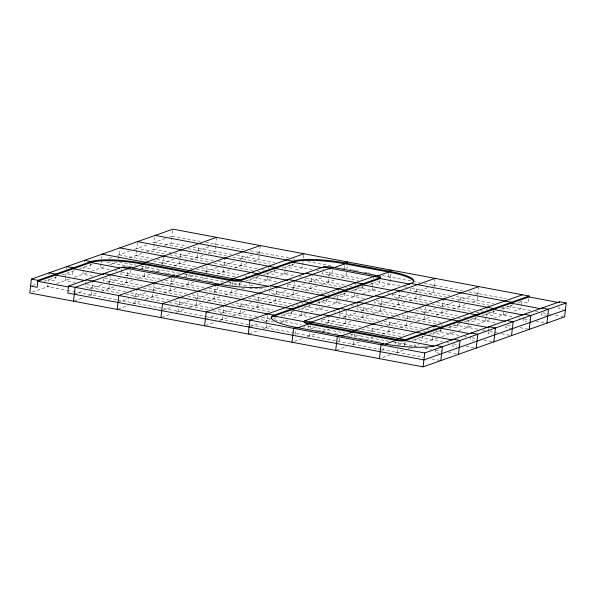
<?xml version="1.0" encoding="UTF-8"?>
<svg xmlns="http://www.w3.org/2000/svg" width="596" height="596" viewBox="0 0 596 596"><rect width="100%" height="100%" fill="white"/><g stroke="black" fill="none" stroke-linecap="round" stroke-linejoin="round"><path stroke-width="0.45" stroke-dasharray="2.98 2.23" d="M47.687 285.015L47.486 286.75L66.603 290.341M48.09 281.543L48.291 279.807L54.847 281.036L55.339 276.738M48.894 274.6L49.088 272.856M65.471 277.907L65.165 280.507L75.185 282.392M65.567 277.036L65.97 273.564L72.526 274.793L73.122 269.63M66.476 269.221L66.774 266.613M84.259 262.106L84.461 260.37M86.033 281.617L85.437 286.78L121.122 293.485M90.808 263.387L90.212 268.55L83.656 267.321L82.851 274.264L92.864 276.149M91.188 294.96L91.791 289.753M91.993 288.01L92.797 281.066M101.037 263.678L100.538 268.021L110.551 269.899M101.141 262.814L101.342 261.078M101.64 258.47L101.946 255.863M103.317 278.816L103.115 280.537L138.808 287.242M108.867 288.717L110.275 276.559M118.522 259.171L119.625 249.62M121.003 272.573L120.802 274.294L155.586 280.82M121.1 271.716L121.398 269.131M126.553 282.474L127.157 277.259M127.358 275.523L128.162 268.58M130.509 270.286L130.01 274.585L124.832 276.417M136.506 250.32L135.903 255.535L152.293 258.612M137.408 242.505L136.708 248.584L165.844 254.06M134.89 303.163L135.493 297.955M135.694 296.219L136.499 289.269M142.489 269.355L142.884 265.913M144.239 276.224L144.642 272.752M145.446 265.809L145.044 269.28L150.937 267.202M154.193 244.077L153.589 249.292L170.888 252.54M154.997 237.133L154.394 242.341L183.523 247.809M152.576 296.92L154.178 283.025M162.522 264.773L163.431 256.958M164.533 245.425L171.275 243.041L171.879 237.834M169.547 236.992L172.073 236.098L172.877 229.147M170.255 290.677L170.657 287.205M170.761 286.333L171.864 276.782M174.211 278.496L173.712 282.795L168.534 284.62M179.605 263.737L180.208 258.53M180.409 256.794L181.117 250.715M178.591 311.373L178.889 308.765M179.396 304.422L180.201 297.478M186.287 276.7L186.593 274.123M187.941 284.434L188.343 280.962M189.148 274.011L188.746 277.483L195.481 275.106M197.291 257.494L197.894 252.287M198.095 250.551L198.699 245.336M196.278 305.13L197.678 292.971M206.231 272.975L207.028 266.032M215.581 246.036L214.977 251.251L208.235 253.628M216.579 237.357L215.782 244.3L213.249 245.194M213.957 298.879L214.56 293.672M214.761 291.936L215.566 284.985M217.912 286.698L217.413 290.997L212.236 292.83M223.306 271.947L223.612 269.34M224.111 264.996L224.819 258.917M222.293 319.575L222.897 314.368M223.098 312.632L223.902 305.681M229.996 284.91L230.391 281.468M231.643 292.636L232.045 289.164M232.85 282.221L232.447 285.693L241.708 282.422M240.993 265.697L241.596 260.489M241.797 258.753L242.401 253.546M239.1 286.065L239.503 282.623M239.979 313.332L240.583 308.125M240.784 306.389L241.38 301.174M249.828 282.05L249.329 286.393L254.38 284.612M249.933 281.185L250.134 279.45L256.69 280.679L257.286 275.516M260.288 245.559L258.679 259.454L251.937 261.838M257.658 307.089L258.262 301.881M258.463 300.138L259.267 293.195M267.008 280.15L267.813 273.206M268.319 268.863L268.52 267.127M269.988 289.224L269.593 292.666L305.286 299.371M270.092 288.367L270.293 286.646M265.995 327.785L266.397 324.306M266.494 323.442L267.604 313.891M274.965 269.273L274.369 274.436L265.995 272.864M275.345 300.846L275.65 298.238M276.149 293.895L276.954 286.952M284.694 273.907L285.201 269.563M285.298 268.699L285.499 266.956L292.055 268.193L292.554 263.886M287.473 284.702L287.279 286.423L322.965 293.12M283.681 321.542L283.882 319.799M284.285 316.327L284.486 314.591L291.042 315.82L291.533 311.522M293.031 294.603L294.64 280.709M303.081 261.584L302.381 267.664L293.955 270.636M303.483 258.113L303.99 253.769M295.467 334.349L295.966 330.05M305.159 278.459L304.958 280.18L340.651 286.877M301.36 315.291L302.165 308.348L308.721 309.577L309.317 304.414M302.671 304.005L302.969 301.397M303.945 327.807L304.146 326.087M310.71 288.352L311.015 285.752M311.514 281.409L312.319 274.458M308.05 328.254L308.348 325.677M309.697 335.988L310.002 333.38M310.598 328.173L310.903 325.565M322.846 272.216L322.645 273.936L358.338 280.634M322.943 271.351L323.241 268.774M319.046 309.048L319.247 307.312M319.65 303.841L319.851 302.105M321.833 319.843L321.631 321.564L356.408 328.098M328.396 282.109L328.999 276.902M329.201 275.166L330.005 268.215M326.906 299.036L326.407 303.334L318.033 301.762M332.352 269.928L331.853 274.227L327.517 275.762M328.187 322.794L328.992 315.85M336.733 302.805L337.031 300.198M337.135 299.334L337.537 295.862M338.036 291.519L338.342 288.911M344.428 268.14L344.726 265.555M339.511 313.6L339.31 315.321L374.094 321.855M339.616 312.744L339.914 310.158M346.485 272.394L346.082 275.866L339.348 278.243M346.887 268.923L347.289 265.444M344.585 292.792L344.093 297.091L335.712 295.519M339.668 338.252L339.169 342.551L337.18 343.259M345.069 323.501L346.574 310.471M354.419 296.562L355.216 289.611M355.723 285.275L356.021 282.668M351.752 336.464L352.05 333.887M357.198 307.357L356.997 309.078L393.598 315.947M357.295 306.5L357.593 303.915M353.398 344.197L353.8 340.718M354.307 336.375L354.605 333.775M362.368 285.685L361.772 290.848L353.398 289.276M362.748 317.258L363.351 312.043M363.553 310.307L364.156 305.1M372.098 290.319L372.403 287.712M372.5 286.847L372.902 283.368M373.409 279.025L373.707 276.425M374.884 301.114L374.683 302.835L409.459 309.361M371.889 331.004L372.493 325.796M379.957 280.299L379.458 284.597L371.084 283.025M380.434 311.015L381.842 298.857M388.436 273.765L387.936 278.064L390.589 277.125M390.991 273.653L389.784 284.076L382.207 286.75M382.878 350.761L383.37 346.462M392.764 293.15L392.369 296.592L428.055 303.29M388.771 331.704L389.374 326.496M389.568 324.76L390.171 319.545M398.121 304.765L398.724 299.557M398.925 297.821L399.722 290.87M395.55 343.81L395.751 342.089M397.1 352.4L397.502 348.928M398.009 344.585L398.307 341.977M410.249 288.628L410.048 290.341L446.65 297.218M406.45 325.461L406.755 322.853M407.254 318.517L408.059 311.566M404.557 345.822L404.96 342.38M415.799 298.522L416.403 293.314M416.604 291.578L417.207 286.363M414.987 344.421L414.786 346.157L418.995 344.667M415.39 340.942L415.591 339.206L422.147 340.443L422.646 336.137M424.136 319.218L425.544 307.059M435.095 278.384L433.486 292.278L426.751 294.655M432.473 339.914L433.277 332.963L439.826 334.192L440.429 329.037M433.776 328.62L433.977 326.884M435.452 348.988L435.05 352.43L440.787 353.502M441.822 312.975L442.426 307.76M442.627 306.024L443.424 299.08M450.151 333.671L450.353 331.927M450.755 328.456L450.956 326.72M452.938 344.466L452.737 346.187L456.834 346.954M459.501 306.731L460.105 301.516M460.306 299.781L460.909 294.573M458.011 323.65L457.512 327.949L449.138 326.377M467.838 327.42L468.337 323.084M468.441 322.212L468.642 320.477M470.818 336.502L470.423 339.936L473.701 340.554M478.797 286.594L477.187 300.488L470.453 302.865M475.697 317.407L475.198 321.706L466.824 320.134M485.524 321.177L486.329 314.234M486.828 309.89L487.133 307.283M488.303 331.972L488.102 333.693L492.199 334.468M488.4 331.115L488.705 328.538M493.481 310.3L492.885 315.463L484.503 313.891M503.203 314.934L503.709 310.59M503.806 309.726L504.007 307.99M505.989 325.729L505.788 327.45L512.344 328.679M511.063 304.921L510.563 309.22L502.19 307.648M523.869 317.765L523.474 321.207L526.752 321.825M528.749 298.671L528.25 302.977L519.876 301.405M541.354 313.243L541.153 314.964L547.709 316.193M559.041 307L558.839 308.721L562.937 309.488M32.288 285.454L36.498 283.972M44.074 281.297L57.551 276.537M61.761 275.047L75.238 270.293M79.447 268.803L92.916 264.05M108.919 258.396L113.128 256.913M117.338 255.423L129.973 250.968M134.182 249.478L147.659 244.718M152.71 242.937L165.338 238.475M32.326 292.107L51.696 285.268M56.747 283.48L70.224 278.727M74.433 277.237L87.061 272.782M91.27 271.292L103.905 266.829M109.798 264.751L116.533 262.374M129.168 257.912L142.638 253.151M146.854 251.668L159.482 247.206M74.306 294.26L84.409 290.692M89.467 288.904L102.937 284.15M107.988 282.362L120.623 277.9M161.039 263.633L173.674 259.171M177.884 257.681L190.519 253.225M196.412 251.14L209.04 246.684M74.344 300.905L84.453 297.337M88.662 295.854L97.081 292.882M101.29 291.392L114.767 286.631M119.818 284.851L133.288 280.09M137.505 278.608L150.132 274.145M157.709 271.471L161.926 269.981M173.712 265.823L186.347 261.361M190.556 259.871L203.184 255.416M118.008 302.463L128.952 298.596M133.169 297.113L146.638 292.353M151.689 290.572L164.325 286.11M204.741 271.836L217.376 267.373M221.585 265.89L234.221 261.428M240.114 259.349L252.741 254.887M256.958 253.404L259.483 252.51M118.045 309.115L128.155 305.547M132.364 304.057L140.783 301.084M144.992 299.594L158.469 294.841M163.52 293.053L176.99 288.3M181.206 286.81L193.834 282.355M202.253 279.375L207.311 277.594M217.413 274.026L230.049 269.563M234.258 268.081L247.727 263.32M162.552 310.374L172.661 306.806M176.87 305.316L190.34 300.555M195.391 298.775L208.026 294.312M245.917 280.932L258.552 276.477M263.603 274.689L277.08 269.936M282.132 268.148L294.759 263.685M161.747 317.318L171.857 313.749M176.066 312.267L184.484 309.287M188.694 307.804L203.012 302.746M207.222 301.263L220.699 296.503M224.908 295.02L237.536 290.557M241.745 289.067L244.278 288.181M258.59 283.122L271.225 278.66M275.434 277.177L288.904 272.417M206.253 318.577L216.363 315.008M220.572 313.518L234.042 308.765M239.1 306.977L251.728 302.522M255.937 301.032L268.572 296.57M273.624 294.789L287.935 289.738M292.152 288.248L304.78 283.785M308.989 282.303L321.624 277.84M205.449 325.52L215.558 321.959M219.768 320.469L228.186 317.497M232.395 316.007L245.872 311.254M250.923 309.466L264.4 304.712M268.61 303.222L281.238 298.76M285.447 297.277L298.924 292.517M304.817 290.438L317.452 285.976M321.661 284.493L334.289 280.031M249.955 326.779L260.065 323.211M264.274 321.728L270.167 319.65M273.534 318.458L276.06 317.564M281.118 315.783L293.746 311.321M297.955 309.831L310.59 305.375M316.483 303.29L329.111 298.834M333.328 297.344L345.956 292.882M351.007 291.101L364.484 286.341M369.535 284.56L375.555 282.437M249.15 333.73L259.26 330.162M263.469 328.672L271.888 325.699M280.314 322.727L288.732 319.754M293.783 317.973L306.418 313.511M310.628 312.021L323.255 307.566M327.465 306.076L341.784 301.025M345.993 299.535L358.628 295.072M362.837 293.59L376.307 288.829M310.501 329.044L316.394 326.958M326.504 323.39L339.131 318.935M343.341 317.445L355.976 312.982M361.027 311.201L374.504 306.441M379.555 304.66L392.183 300.198M396.392 298.715L409.027 294.253M414.92 292.174L427.555 287.712M431.765 286.222L434.29 285.335M294.543 341.344L302.962 338.364M307.171 336.882L315.589 333.909M322.332 331.525L329.066 329.148M338.327 325.878L351.804 321.125M356.013 319.635L368.641 315.172M372.858 313.69L386.327 308.929M392.22 306.851L404.855 302.388M409.065 300.905L421.7 296.443M354.203 337.247L360.096 335.168M370.205 331.6L382.833 327.137M387.042 325.647L399.678 321.192M404.729 319.404L419.048 314.353M423.257 312.863L435.885 308.408M440.094 306.918L452.729 302.455M457.78 300.675L472.099 295.616M476.308 294.133L477.992 293.537M336.561 350.143L346.663 346.574M351.714 344.786L360.133 341.813M366.033 339.735L372.768 337.358M382.029 334.088L395.506 329.327M399.715 327.837L412.35 323.382M416.559 321.892L430.029 317.139M435.922 315.053L448.557 310.598M452.766 309.108L465.402 304.645M397.905 345.449L407.172 342.178M412.223 340.398L424.851 335.935M429.06 334.453L441.696 329.99M447.589 327.912L460.224 323.449M464.433 321.959L477.061 317.504M482.112 315.716L495.589 310.963M500.64 309.175L513.275 304.72M517.484 303.23L521.694 301.74L520.889 308.691L512.471 311.663M382.788 357.451L391.207 354.478M395.416 352.996L403.842 350.023M408.051 348.533L409.735 347.937M424.888 342.588L437.524 338.126M441.733 336.643L454.368 332.181M458.577 330.691L472.889 325.639M477.098 324.149L489.733 319.694M493.942 318.204L507.42 313.451M172.073 236.098L200.301 241.395M205.762 242.423L244.002 249.605M250.38 250.797L288.613 257.979M293.165 258.835L294.99 259.178M307.737 261.57L331.406 266.017M342.335 268.066L345.062 268.58M349.614 269.437L351.439 269.772M352.348 269.943L355.082 270.457M355.991 270.629L358.717 271.143M364.186 272.171L366.913 272.685M367.829 272.849L370.556 273.363M382.394 275.59L412.439 281.23M413.348 281.401L419.726 282.593M424.277 283.45L462.511 290.632M468.888 291.831L506.213 298.834M171.275 243.041L186.749 245.954M193.126 247.146L231.36 254.328M236.828 255.356L275.069 262.531M288.725 265.101L313.302 269.712M316.945 270.398L318.771 270.74M325.14 271.932L362.472 278.943M377.037 281.677L399.797 285.953M404.349 286.81L407.083 287.324M411.635 288.173L449.876 295.355M456.245 296.555L493.577 303.565M507.233 306.128L531.818 310.74M535.454 311.425L538.188 311.939M542.74 312.796L548.201 313.816M549.117 313.988L550.935 314.33M555.487 315.187L564.591 316.893M188.083 248.666L226.316 255.848M232.693 257.04L270.018 264.05M451.202 298.075L489.443 305.249M174.531 253.218L213.681 260.571M218.233 261.428L257.383 268.774M261.935 269.63L264.661 270.144M270.13 271.173L294.707 275.784M299.259 276.641L301.993 277.155M305.636 277.84L345.695 285.357M349.338 286.043L352.072 286.557M357.533 287.585L381.202 292.025M387.579 293.225L389.397 293.567M393.04 294.253L433.098 301.77M436.741 302.455L476.8 309.98M480.443 310.658L483.177 311.172M488.638 312.2L512.314 316.647M518.684 317.839L520.502 318.182M524.145 318.867L530.522 320.059M535.983 321.088L545.996 322.972M169.488 254.738L209.546 262.262M214.098 263.119L253.248 270.465M257.8 271.322L259.618 271.664M345.203 287.734L347.937 288.248M431.698 303.975L470.847 311.328M476.308 312.349L479.042 312.863M156.845 259.469L195.995 266.814M201.455 267.842L238.787 274.853M245.157 276.045L246.982 276.388M253.352 277.587L277.028 282.027M287.95 284.083L327.1 291.437M332.568 292.457L334.386 292.8M340.756 293.999L365.341 298.611M376.27 300.667L414.503 307.841M419.055 308.698L457.296 315.88M463.673 317.079L465.491 317.415M471.868 318.614L495.537 323.062M507.375 325.282L511.927 326.139M520.122 327.673L528.317 329.215M119.021 254.827L147.249 260.132M153.619 261.324L191.86 268.505M196.412 269.362L235.562 276.715M327.517 293.977L329.342 294.32M415.837 310.561L454.077 317.743M458.629 318.592L460.447 318.935M119.133 261.949L136.432 265.198M140.984 266.054L180.134 273.4M184.685 274.257L223.835 281.61M228.387 282.459L247.504 286.05M259.342 288.278L265.712 289.47M271.18 290.498L310.33 297.851M323.077 300.242L346.745 304.683M351.297 305.539L354.031 306.053M358.583 306.91L396.824 314.092M402.285 315.113L441.435 322.466M454.182 324.857L477.85 329.305M482.402 330.162L485.137 330.668M489.688 331.525L497.883 333.067M501.527 333.745L511.539 335.63M106.803 262.098L127.745 266.032M128.654 266.203L131.388 266.717M140.492 268.423L143.219 268.938M152.323 270.651L155.057 271.158M155.966 271.329L158.7 271.843M164.161 272.871L166.895 273.385M167.804 273.557L171.447 274.235M172.356 274.406L175.09 274.92M184.194 276.633L186.921 277.147M194.207 278.511L196.941 279.025M197.85 279.196L200.584 279.71M206.045 280.731L208.771 281.245M209.688 281.416L212.414 281.93M309.838 300.22L311.656 300.563M397.241 316.632L436.391 323.986M440.943 324.842L442.761 325.185M115.103 270.755L116.928 271.098M121.48 271.955L160.629 279.308M165.181 280.157L204.331 287.51M208.883 288.367L248.033 295.713M252.585 296.57L291.735 303.923M296.286 304.78L299.021 305.286M304.481 306.314L328.15 310.762M333.611 311.782L335.436 312.125M339.988 312.982L379.138 320.335M383.69 321.184L422.84 328.538M426.483 329.223L430.126 329.908M435.587 330.929L459.255 335.377M464.724 336.405L466.541 336.747M472.002 337.768L475.645 338.454M483.84 339.996L492.944 341.702M161.047 281.848L199.287 289.03M203.839 289.887L242.989 297.233M248.45 298.261L286.691 305.443M292.152 306.463L293.97 306.806M379.555 322.876L417.796 330.057M423.257 331.085L425.082 331.428M104.702 278.369L142.034 285.38M148.404 286.572L186.645 293.754M192.106 294.782L230.347 301.963M235.807 302.984L273.139 309.995M288.62 312.9L311.38 317.176M322.302 319.225L361.452 326.578M366.92 327.606L404.244 334.609M419.726 337.515L442.485 341.791M447.037 342.648L448.855 342.991M453.407 343.84L459.784 345.039M466.154 346.239L475.265 347.945M143.36 288.091L181.601 295.273M187.971 296.473L225.303 303.476M231.673 304.675L269.913 311.857M361.869 329.119L401.019 336.472M87.016 284.612L126.166 291.965M130.725 292.815L168.959 299.997M174.427 301.025L212.66 308.207M218.129 309.227L257.278 316.58M261.83 317.437L270.025 318.972M274.577 319.829L300.98 324.79M307.35 325.982L344.682 332.993M350.143 334.021L389.292 341.366M393.844 342.223L416.604 346.5M424.799 348.034L431.176 349.234M435.728 350.09L442.098 351.282M448.475 352.482L457.579 354.188M125.674 294.335L164.824 301.688M169.376 302.545L208.533 309.898M213.085 310.747L252.235 318.1M255.87 318.785L273.355 322.064M315.053 329.893L317.787 330.407M318.696 330.579L321.43 331.093M322.339 331.264L325.982 331.95M326.891 332.121L329.618 332.628M335.086 333.656L337.813 334.17M346.917 335.876L349.651 336.39M358.755 338.103L361.489 338.617M362.398 338.789L365.132 339.295M370.593 340.323L373.32 340.837M374.236 341.009L376.963 341.523M377.879 341.694L381.514 342.372M67.512 290.513L116.682 299.743M117.591 299.915L249.605 324.708M250.514 324.88L380.71 349.323M381.626 349.494L423.503 357.354M431.698 358.896L439.893 360.431M427.168 347.908A40.334 7.487 6.6 0 1 424.873 348.057M412.618 348.057A40.334 7.487 6.6 0 1 410.13 347.937M257.8 288.367A40.334 7.487 6.6 0 1 248.778 288.352"/><path stroke-width="0.89" d="M304.176 322.071A7.115 1.319 6.6 0 0 308.542 323.956L395.953 340.368A7.115 1.319 6.6 0 0 405.161 340.666L528.943 296.95L529.054 296.026L172.877 229.147L31.409 279.107L29.8 293.001L423.123 366.853L564.591 316.893L566.2 302.999L559.644 301.77L435.855 345.479A40.334 7.487 6.6 0 1 383.675 343.81L296.272 327.405A40.334 7.487 6.6 0 1 274.16 315.12L86.241 279.837M540.952 308.773L511.264 303.2L511.368 302.269L410.853 283.398A40.334 7.487 6.6 0 0 388.741 271.113L345.039 262.91A40.334 7.487 6.6 0 0 292.86 261.242L239.808 279.978A7.115 1.319 6.6 0 1 230.6 279.68L143.196 263.268A40.334 7.487 6.6 0 0 91.017 261.599L37.965 280.336L37.161 287.279L30.605 286.05M357.697 303.059L327.1 297.315L327.211 296.383L270.398 285.722A40.334 7.487 6.6 0 1 218.218 284.054L130.815 267.641A7.115 1.319 6.6 0 0 121.606 267.343L68.555 286.08L67.75 293.023L423.927 359.902L565.395 309.95M73.502 301.204L75.111 287.309L130.815 267.641M117.203 309.406L118.813 295.512L174.516 275.844M160.905 317.616L162.514 303.722L218.218 284.054M204.607 325.818L206.216 311.924L332.657 267.284L376.359 275.486A7.115 1.319 6.6 0 1 380.263 277.654L380.159 278.578L274.048 316.044A40.334 7.487 6.6 0 0 271.128 318.607M248.309 334.028L249.918 320.134L376.359 275.486M292.01 342.231L293.619 328.336L296.272 327.405M335.712 350.441L337.321 336.546L339.973 335.608M379.421 358.643L381.023 344.749L383.675 343.81M423.123 366.853L424.725 352.959L566.2 302.999M440.802 360.602L442.411 346.708L435.855 345.479M458.488 354.359L460.097 340.465L453.541 339.236M476.174 348.116L477.783 334.222L471.227 332.993M488.802 327.673L488.906 326.75L495.462 327.979L493.853 341.873M511.539 335.63L513.149 321.736L506.593 320.506M529.226 329.387L530.835 315.493L524.279 314.256M546.912 323.144L548.514 309.25L541.958 308.013M559.54 302.694L559.644 301.77M216.579 237.357L143.196 263.268L143.085 264.199L132.357 267.984M260.288 245.559L186.898 271.478L186.786 272.402L176.058 276.186M303.99 253.769L230.6 279.68L230.488 280.604L218.941 284.687M270.398 285.722L323.449 266.986A7.115 1.319 6.6 0 1 332.657 267.284M347.691 261.972L345.039 262.91L344.928 263.834L333.373 267.917M391.393 270.182L388.741 271.113L388.629 272.044L377.074 276.119M529.054 296.026L405.265 339.735A7.115 1.319 6.6 0 1 396.057 339.444L308.654 323.032A7.115 1.319 6.6 0 1 304.75 320.864L410.853 283.398M435.095 278.384L308.654 323.032L308.542 323.956L296.994 328.038M478.797 286.594L352.355 331.234L352.251 332.166L341.515 335.95M522.498 294.796L396.057 339.444L395.953 340.368L385.225 344.16M528.943 296.95L558.638 302.53M155.198 235.398L292.86 261.242L292.748 262.166L239.696 280.902A7.115 1.319 6.6 0 1 230.488 280.604L143.085 264.199A40.334 7.487 6.6 0 0 90.905 262.531L37.853 281.26L68.451 287.004M323.449 266.986L380.263 277.654L274.16 315.12L274.048 316.044L304.645 321.788M322.443 267.746L292.748 262.166A40.334 7.487 6.6 0 1 344.928 263.834L388.629 272.044A40.334 7.487 6.6 0 1 413.669 281.759M409.847 284.158L380.159 278.578A7.115 1.319 6.6 0 0 380.606 277.945M137.512 241.641L275.173 267.485L275.069 268.416L303.856 273.817M305.763 273.229L362.577 283.897L362.472 284.821L392.161 290.401M393.166 289.641L493.682 308.512L493.577 309.443L523.273 315.016M119.826 247.884L257.487 273.728L257.383 274.659L287.972 280.403M288.084 279.472L344.898 290.14L344.786 291.072L373.58 296.473M375.487 295.884L476.003 314.762L475.891 315.686L505.587 321.259M102.147 254.127L239.808 279.978L239.696 280.902L268.491 286.311M357.801 302.127L458.317 321.006L458.212 321.929L487.9 327.502M84.461 260.37L91.017 261.599L90.905 262.531L119.699 267.932M121.606 267.343L309.525 302.634L309.421 303.558L339.109 309.13M340.115 308.378L440.63 327.249L440.526 328.173L470.214 333.753M66.774 266.613L73.33 267.85L73.226 268.774L103.816 274.518M103.92 273.594L291.839 308.877L291.735 309.801L321.43 315.373M322.436 314.621L422.951 333.492L422.84 334.416L452.535 339.996M49.088 272.856L55.644 274.093L55.54 275.017L85.228 280.589M304.75 320.864L405.265 339.735L405.161 340.666L433.948 346.067M31.409 279.107L37.965 280.336M68.555 286.08L424.725 352.959"/></g></svg>
